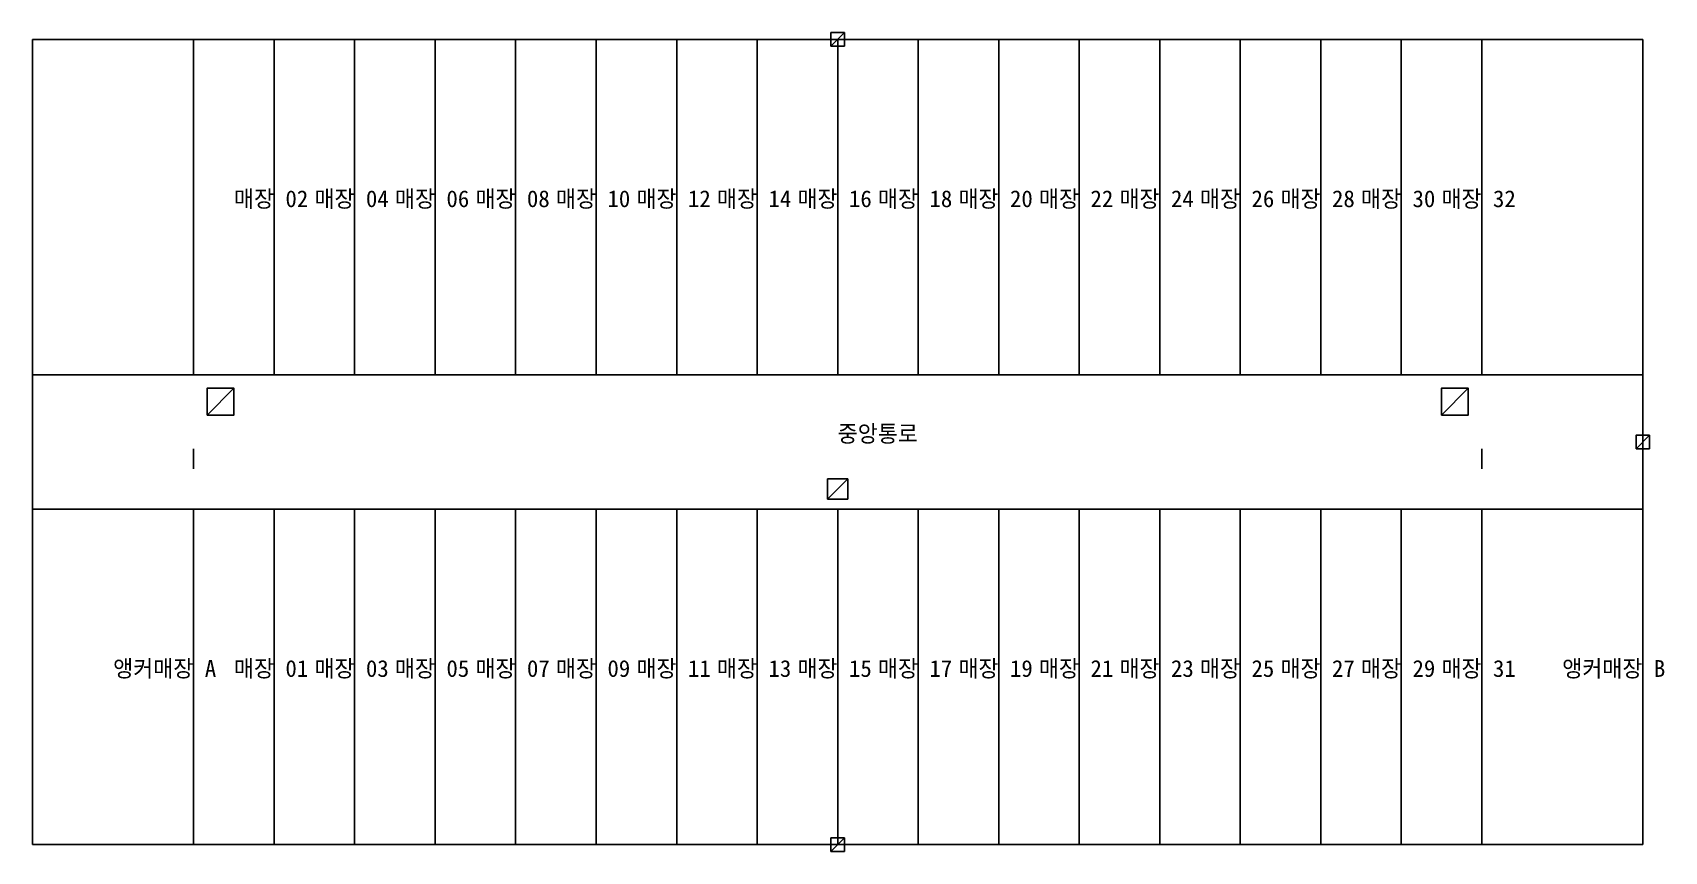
# Model space of a CAD drawing. Header units: metres. Extents: x 0 to 243, y -1 to 121.
import ezdxf

# ---------------------------------------------------------------- set-up
doc = ezdxf.new("R2010")
doc.units = ezdxf.units.M
for name, color, linetype in [('DOOR', 3, 'Continuous'), ('ROOM_NAME', 4, 'Continuous'), ('SYMBOL', 1, 'Continuous'), ('WALL', 7, 'Continuous')]:
    doc.layers.add(name, color=color, linetype=linetype)

# ---------------------------------------------------------------- blocks, each defined once
blk = doc.blocks.new('STAIR')
blk.add_line((-2, -2), (2, 2))
blk.add_lwpolyline([(-2, -2), (2, -2), (2, 2), (-2, 2)], close=True)
blk = doc.blocks.new('ELEVATOR')
blk.add_line((-1.5, -1.5), (1.5, 1.5))
blk.add_lwpolyline([(-1.5, -1.5), (1.5, -1.5), (1.5, 1.5), (-1.5, 1.5)], close=True)
blk = doc.blocks.new('ENTRANCE')
blk.add_line((-1, -1), (1, 1))
blk.add_lwpolyline([(-1, -1), (1, -1), (1, 1), (-1, 1)], close=True)
blk = doc.blocks.new('EXIT')
blk.add_line((-1, -1), (1, 1))
blk.add_lwpolyline([(-1, -1), (1, -1), (1, 1), (-1, 1)], close=True)

msp = doc.modelspace()

# ---------------------------------------------------------------- linework, layer by layer
at = {"layer": 'DOOR'}
for p, q in [((114, 120), (126, 120)), ((28.5, 70), (31.5, 70)), ((40.5, 70), (43.5, 70)), ((52.5, 70), (55.5, 70)), ((64.5, 70), (67.5, 70)), ((76.5, 70), (79.5, 70)), ((88.5, 70), (91.5, 70)), ((100.5, 70), (103.5, 70)), ((112.5, 70), (115.5, 70)), ((124.5, 70), (127.5, 70)), ((136.5, 70), (139.5, 70)), ((148.5, 70), (151.5, 70)), ((160.5, 70), (163.5, 70)), ((172.5, 70), (175.5, 70)), ((184.5, 70), (187.5, 70)), ((196.5, 70), (199.5, 70)), ((208.5, 70), (211.5, 70)), ((24, 56), (24, 59)), ((216, 56), (216, 59)), ((28.5, 50), (31.5, 50)), ((40.5, 50), (43.5, 50)), ((52.5, 50), (55.5, 50)), ((64.5, 50), (67.5, 50)), ((76.5, 50), (79.5, 50)), ((88.5, 50), (91.5, 50)), ((100.5, 50), (103.5, 50)), ((112.5, 50), (115.5, 50)), ((124.5, 50), (127.5, 50)), ((136.5, 50), (139.5, 50)), ((148.5, 50), (151.5, 50)), ((160.5, 50), (163.5, 50)), ((172.5, 50), (175.5, 50)), ((184.5, 50), (187.5, 50)), ((196.5, 50), (199.5, 50)), ((208.5, 50), (211.5, 50)), ((114, 0), (126, 0))]:
    msp.add_line(p, q, dxfattribs=at)
at = {"layer": 'WALL'}
for p, q in [((0, 120), (114, 120)), ((0, 0), (0, 120)), ((24, 70), (24, 120)), ((36, 70), (36, 120)), ((48, 70), (48, 120)), ((60, 70), (60, 120)), ((72, 70), (72, 120)), ((84, 70), (84, 120)), ((96, 70), (96, 120)), ((108, 70), (108, 120)), ((120, 70), (120, 120)), ((126, 120), (240, 120)), ((132, 70), (132, 120)), ((144, 70), (144, 120)), ((156, 70), (156, 120)), ((168, 70), (168, 120)), ((180, 70), (180, 120)), ((192, 70), (192, 120)), ((204, 70), (204, 120)), ((216, 70), (216, 120)), ((240, 0), (240, 120)), ((0, 70), (240, 70)), ((0, 50), (240, 50)), ((24, 0), (24, 50)), ((36, 0), (36, 50)), ((48, 0), (48, 50)), ((60, 0), (60, 50)), ((72, 0), (72, 50)), ((84, 0), (84, 50)), ((96, 0), (96, 50)), ((108, 0), (108, 50)), ((120, 0), (120, 50)), ((132, 0), (132, 50)), ((144, 0), (144, 50)), ((156, 0), (156, 50)), ((168, 0), (168, 50)), ((180, 0), (180, 50)), ((192, 0), (192, 50)), ((204, 0), (204, 50)), ((216, 0), (216, 50)), ((0, 0), (114, 0)), ((126, 0), (240, 0))]:
    msp.add_line(p, q, dxfattribs=at)

# ---------------------------------------------------------------- block references
at = {"layer": 'SYMBOL'}
for name, p in [('ENTRANCE', (120, 120)), ('STAIR', (28, 66)), ('STAIR', (212, 66)), ('EXIT', (240, 60)), ('ELEVATOR', (120, 53)), ('ENTRANCE', (120, 0))]:
    msp.add_blockref(name, p, dxfattribs=at)

# ---------------------------------------------------------------- texts
at = {"layer": 'ROOM_NAME'}
for s, p in [('매장 02', (30, 95)), ('매장 04', (42, 95)), ('매장 06', (54, 95)), ('매장 08', (66, 95)), ('매장 10', (78, 95)), ('매장 12', (90, 95)), ('매장 14', (102, 95)), ('매장 16', (114, 95)), ('매장 18', (126, 95)), ('매장 20', (138, 95)), ('매장 22', (150, 95)), ('매장 24', (162, 95)), ('매장 26', (174, 95)), ('매장 28', (186, 95)), ('매장 30', (198, 95)), ('매장 32', (210, 95)), ('중앙통로', (120, 60)), ('앵커매장 A', (12, 25)), ('매장 01', (30, 25)), ('매장 03', (42, 25)), ('매장 05', (54, 25)), ('매장 07', (66, 25)), ('매장 09', (78, 25)), ('매장 11', (90, 25)), ('매장 13', (102, 25)), ('매장 15', (114, 25)), ('매장 17', (126, 25)), ('매장 19', (138, 25)), ('매장 21', (150, 25)), ('매장 23', (162, 25)), ('매장 25', (174, 25)), ('매장 27', (186, 25)), ('매장 29', (198, 25)), ('매장 31', (210, 25)), ('앵커매장 B', (228, 25))]:
    msp.add_text(s, height=2.5, dxfattribs=at).set_placement(p)

doc.saveas('drawing.dxf')
